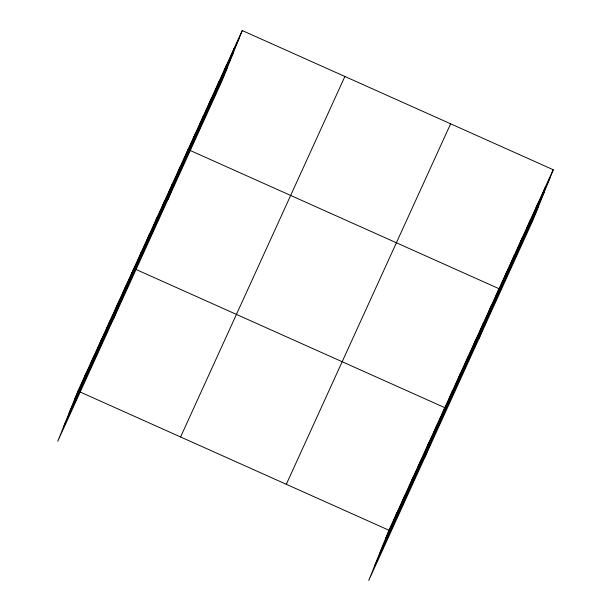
<?xml version="1.0" encoding="UTF-8"?>
<svg xmlns="http://www.w3.org/2000/svg" width="611" height="611" viewBox="0 0 611 611"><rect width="100%" height="100%" fill="white"/><g stroke="black" fill="none" stroke-linecap="round" stroke-linejoin="round"><path stroke-width="0.92" d="M242.254 30.55L77.948 391.032L57.755 441.257L222.068 80.767L242.254 30.55L553.245 169.743L533.052 219.968L368.746 580.45L388.932 530.233L553.245 169.743M82.615 381.768L85.93 373.527M90.596 364.263L93.911 356.014M98.577 346.75L101.892 338.509M106.558 329.237L109.865 320.996M114.54 311.732L117.847 303.491M122.513 294.219L125.828 285.979M113.623 318.69L133.809 268.473L444.8 407.667L424.614 457.883M138.246 259.721L141.553 251.48M145.991 242.727L149.305 234.479M153.735 225.726L157.05 217.485M161.48 208.733L164.794 200.492M169.224 191.739L172.539 183.499M176.976 174.746L180.283 166.505M167.842 199.728L188.035 149.512L499.019 288.705L478.833 338.922M192.465 140.759L195.78 132.518M200.209 123.766L203.524 115.525M207.954 106.772L211.269 98.524M215.706 89.771L219.013 81.53M223.45 72.778L226.765 64.537M231.195 55.784L234.509 47.543M393.599 520.962L396.913 512.721M401.58 503.456L404.894 495.216M409.561 485.944L412.876 477.703M417.542 468.438L420.857 460.19M425.523 450.926L428.838 442.685M433.505 433.413L436.819 425.172M449.23 398.914L452.545 390.673M456.975 381.921L460.289 373.68M464.727 364.927L468.034 356.679M472.471 347.926L475.786 339.685M480.215 330.933L483.53 322.692M487.96 313.939L491.275 305.699M503.456 279.953L506.763 271.712M511.201 262.959L514.515 254.718M518.945 245.966L522.26 237.725M526.69 228.972L530.004 220.724M534.434 211.971L537.749 203.73M542.186 194.978L545.493 186.737M74.634 399.281L238.939 38.791M69.066 413.128L233.371 52.645M63.33 427.402L227.636 66.92M180.573 436.972L344.879 76.482M286.307 484.294L450.613 123.812M385.625 538.474L549.931 177.984M380.05 552.329L544.363 191.839M374.314 566.596L538.619 206.113M77.948 391.032L388.932 530.233"/></g></svg>
